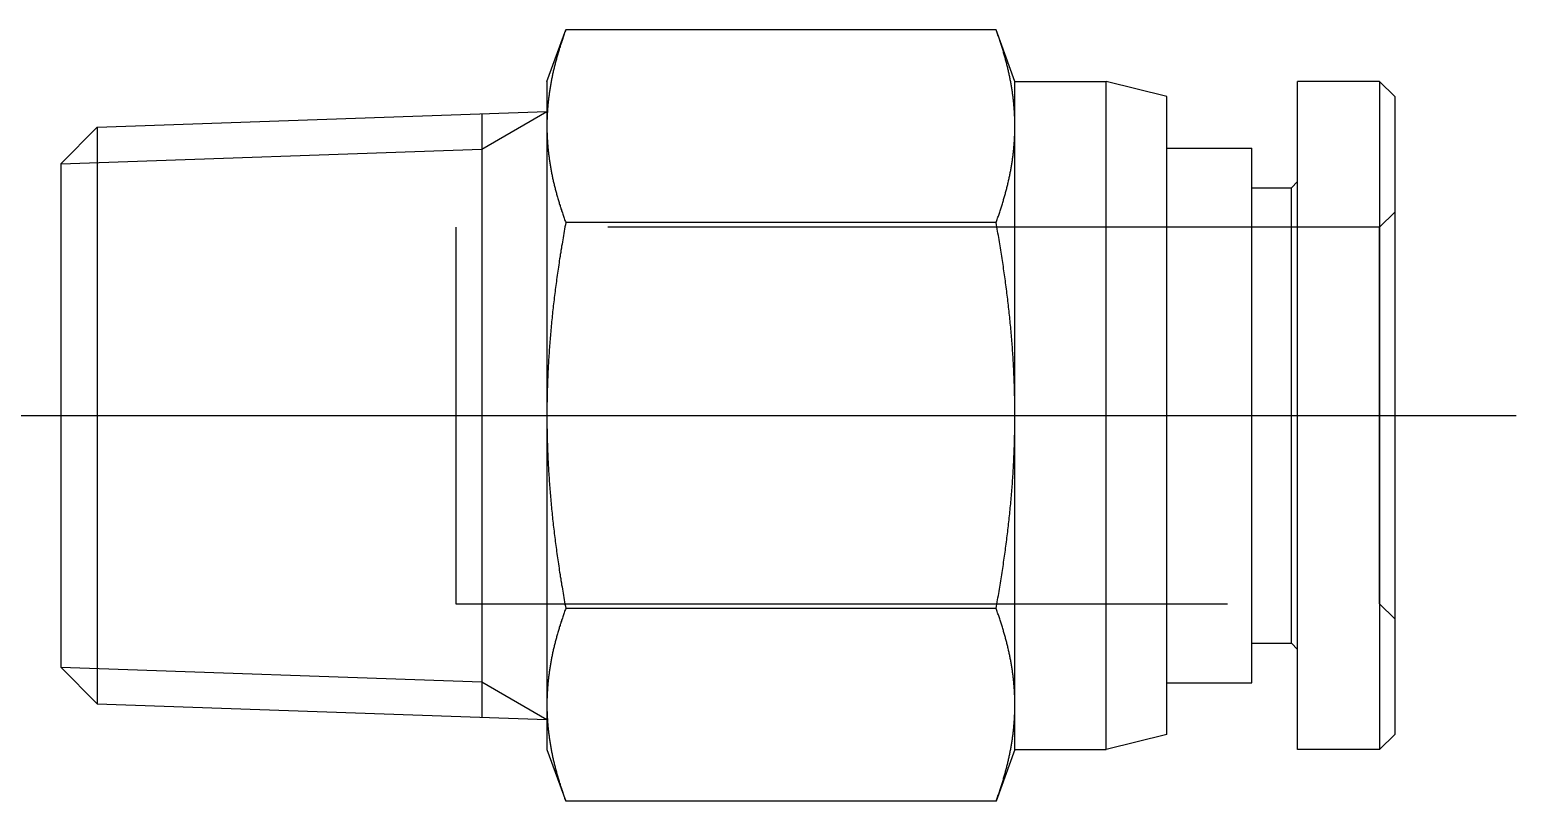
# Model space of a CAD drawing. Extents: x -63.3 to 8.5, y -31.3 to 8.4.
# Drawn here: x -38.83 to -14.37, y -6.35 to 6.35 of the extents above; entities that cross this region are included whole.
import ezdxf

# ---------------------------------------------------------------- set-up
doc = ezdxf.new("R2010")
doc.units = 0
doc.linetypes.add('CENTER', pattern=[50.8, 31.75, -6.35, 6.35, -6.35])
doc.linetypes.add('DASHED', pattern=[19.05, 12.7, -6.35])
doc.layers.get('0').update_dxf_attribs({"linetype": 'CONTINUOUS'})
doc.layers.add('CENTER', color=1, linetype='CENTER')

msp = doc.modelspace()

# ---------------------------------------------------------------- linework, layer by layer
at = {"color": 7, "linetype": 'CONTINUOUS'}
for p, q in [((-30.32, 5.5), (-30.01, 6.351)), ((-22.93, 6.351), (-30.01, 6.351)), ((-22.62, 5.5), (-22.93, 6.351)), ((-30.32, 5.5), (-30.32, 4.763)), ((-22.62, 4.763), (-22.62, 5.5)), ((-22.62, 5.5), (-21.12, 5.5)), ((-21.12, -5.5), (-21.12, 5.5)), ((-20.12, 5.25), (-21.12, 5.5)), ((-17.97, -5.5), (-17.97, 5.5)), ((-16.62, 5.5), (-17.97, 5.5)), ((-16.62, 5.5), (-16.37, 5.25)), ((-16.62, 5.5), (-16.62, -5.5)), ((-20.12, -5.25), (-20.12, 5.25)), ((-16.37, 5.25), (-16.37, -5.25)), ((-37.718, 4.746), (-30.32, 5.005)), ((-31.391, 4.967), (-31.391, -4.967)), ((-37.718, 4.746), (-38.32, 4.144)), ((-37.718, 4.746), (-37.718, -4.746)), ((-30.32, 4.763), (-30.32, 0)), ((-22.62, 0), (-22.62, 4.763)), ((-20.12, 4.4), (-18.72, 4.4)), ((-18.72, -4.4), (-18.72, 4.4)), ((-38.32, 4.144), (-38.32, -4.144)), ((-18.72, 3.75), (-18.07, 3.75)), ((-18.07, 3.75), (-17.97, 3.85)), ((-18.07, -3.75), (-18.07, 3.75)), ((-22.93, 3.175), (-30.01, 3.175)), ((-30.32, 0), (-30.32, -4.763)), ((-22.62, -4.763), (-22.62, 0)), ((-22.93, -3.175), (-30.01, -3.175)), ((-18.72, -3.75), (-18.07, -3.75)), ((-18.07, -3.75), (-17.97, -3.85)), ((-37.718, -4.746), (-38.32, -4.144)), ((-20.12, -4.4), (-18.72, -4.4)), ((-37.718, -4.746), (-30.32, -5.005)), ((-30.32, -4.763), (-30.32, -5.5)), ((-22.62, -5.5), (-22.62, -4.763)), ((-20.12, -5.25), (-21.12, -5.5)), ((-16.62, -5.5), (-16.37, -5.25)), ((-30.32, -5.5), (-30.01, -6.351)), ((-22.62, -5.5), (-22.93, -6.351)), ((-22.62, -5.5), (-21.12, -5.5)), ((-16.62, -5.5), (-17.97, -5.5)), ((-22.93, -6.351), (-30.01, -6.351))]:
    msp.add_line(p, q, dxfattribs=at)
at = {"color": 3, "linetype": 'CONTINUOUS'}
for p, q in [((-31.391, 4.386), (-30.32, 5.005)), ((-38.32, 4.144), (-31.391, 4.386)), ((-38.32, -4.144), (-31.391, -4.386)), ((-31.391, -4.386), (-30.32, -5.005))]:
    msp.add_line(p, q, dxfattribs=at)
at = {"color": 3, "linetype": 'DASHED'}
for p, q in [((-16.37, 3.35), (-16.62, 3.1)), ((-16.62, 3.1), (-31.82, 3.1)), ((-31.82, 3.1), (-31.82, -3.1)), ((-16.62, -3.1), (-16.62, 3.1)), ((-31.82, -3.1), (-16.62, -3.1)), ((-16.37, -3.35), (-16.62, -3.1))]:
    msp.add_line(p, q, dxfattribs=at)
at = {"color": 7}
for points in [[(-30.01, 6.351, 0), (-30.017, 6.333, 0), (-30.023, 6.315, 0), (-30.029, 6.297, 0), (-30.036, 6.28, 0), (-30.042, 6.262, 0), (-30.048, 6.244, 0), (-30.054, 6.227, 0), (-30.06, 6.209, 0), (-30.066, 6.192, 0), (-30.072, 6.174, 0), (-30.078, 6.157, 0), (-30.083, 6.14, 0), (-30.089, 6.122, 0), (-30.094, 6.105, 0), (-30.1, 6.088, 0), (-30.105, 6.071, 0), (-30.111, 6.053, 0), (-30.116, 6.036, 0), (-30.121, 6.019, 0), (-30.126, 6.002, 0), (-30.131, 5.985, 0), (-30.136, 5.968, 0), (-30.141, 5.951, 0), (-30.146, 5.934, 0), (-30.151, 5.917, 0), (-30.156, 5.9, 0), (-30.16, 5.883, 0), (-30.165, 5.867, 0), (-30.169, 5.85, 0), (-30.174, 5.833, 0), (-30.178, 5.816, 0), (-30.183, 5.8, 0), (-30.187, 5.783, 0), (-30.191, 5.766, 0), (-30.195, 5.75, 0), (-30.199, 5.733, 0), (-30.203, 5.716, 0), (-30.207, 5.7, 0), (-30.211, 5.683, 0), (-30.215, 5.667, 0), (-30.218, 5.65, 0), (-30.222, 5.634, 0), (-30.226, 5.617, 0), (-30.229, 5.601, 0), (-30.233, 5.584, 0), (-30.236, 5.568, 0), (-30.239, 5.551, 0), (-30.243, 5.535, 0), (-30.246, 5.518, 0), (-30.249, 5.502, 0), (-30.252, 5.486, 0), (-30.255, 5.469, 0), (-30.258, 5.453, 0), (-30.261, 5.437, 0), (-30.264, 5.42, 0), (-30.266, 5.404, 0), (-30.269, 5.388, 0), (-30.272, 5.371, 0), (-30.274, 5.355, 0), (-30.277, 5.339, 0), (-30.279, 5.322, 0), (-30.281, 5.306, 0), (-30.284, 5.29, 0), (-30.286, 5.273, 0), (-30.288, 5.257, 0), (-30.29, 5.241, 0), (-30.292, 5.224, 0), (-30.294, 5.208, 0), (-30.296, 5.192, 0), (-30.298, 5.175, 0), (-30.299, 5.159, 0), (-30.301, 5.143, 0), (-30.303, 5.126, 0), (-30.304, 5.11, 0), (-30.306, 5.094, 0), (-30.307, 5.077, 0), (-30.308, 5.061, 0), (-30.31, 5.044, 0), (-30.311, 5.028, 0), (-30.312, 5.012, 0), (-30.313, 4.995, 0), (-30.314, 4.979, 0), (-30.315, 4.962, 0), (-30.316, 4.946, 0), (-30.316, 4.929, 0), (-30.317, 4.913, 0), (-30.318, 4.896, 0), (-30.318, 4.88, 0), (-30.319, 4.863, 0), (-30.319, 4.847, 0), (-30.319, 4.83, 0), (-30.32, 4.813, 0), (-30.32, 4.797, 0), (-30.32, 4.78, 0), (-30.32, 4.763, 0)], [(-22.62, 4.763, 0), (-22.62, 4.78, 0), (-22.62, 4.797, 0), (-22.62, 4.814, 0), (-22.621, 4.831, 0), (-22.621, 4.848, 0), (-22.621, 4.864, 0), (-22.622, 4.881, 0), (-22.622, 4.898, 0), (-22.623, 4.915, 0), (-22.624, 4.931, 0), (-22.625, 4.948, 0), (-22.625, 4.965, 0), (-22.626, 4.981, 0), (-22.627, 4.998, 0), (-22.628, 5.014, 0), (-22.63, 5.031, 0), (-22.631, 5.048, 0), (-22.632, 5.064, 0), (-22.633, 5.081, 0), (-22.635, 5.097, 0), (-22.636, 5.114, 0), (-22.638, 5.13, 0), (-22.639, 5.147, 0), (-22.641, 5.163, 0), (-22.643, 5.179, 0), (-22.645, 5.196, 0), (-22.646, 5.212, 0), (-22.648, 5.229, 0), (-22.651, 5.245, 0), (-22.653, 5.261, 0), (-22.655, 5.278, 0), (-22.657, 5.294, 0), (-22.659, 5.311, 0), (-22.662, 5.327, 0), (-22.664, 5.343, 0), (-22.667, 5.36, 0), (-22.669, 5.376, 0), (-22.672, 5.393, 0), (-22.674, 5.409, 0), (-22.677, 5.425, 0), (-22.68, 5.442, 0), (-22.683, 5.458, 0), (-22.686, 5.474, 0), (-22.689, 5.491, 0), (-22.692, 5.507, 0), (-22.695, 5.524, 0), (-22.698, 5.54, 0), (-22.702, 5.557, 0), (-22.705, 5.573, 0), (-22.708, 5.589, 0), (-22.712, 5.606, 0), (-22.715, 5.622, 0), (-22.719, 5.639, 0), (-22.723, 5.655, 0), (-22.727, 5.672, 0), (-22.73, 5.688, 0), (-22.734, 5.705, 0), (-22.738, 5.721, 0), (-22.742, 5.738, 0), (-22.746, 5.754, 0), (-22.75, 5.771, 0), (-22.754, 5.788, 0), (-22.759, 5.804, 0), (-22.763, 5.821, 0), (-22.767, 5.838, 0), (-22.772, 5.854, 0), (-22.776, 5.871, 0), (-22.781, 5.888, 0), (-22.786, 5.905, 0), (-22.79, 5.921, 0), (-22.795, 5.938, 0), (-22.8, 5.955, 0), (-22.805, 5.972, 0), (-22.81, 5.989, 0), (-22.815, 6.006, 0), (-22.82, 6.023, 0), (-22.825, 6.04, 0), (-22.83, 6.057, 0), (-22.836, 6.074, 0), (-22.841, 6.091, 0), (-22.846, 6.108, 0), (-22.852, 6.125, 0), (-22.858, 6.142, 0), (-22.863, 6.159, 0), (-22.869, 6.176, 0), (-22.875, 6.194, 0), (-22.881, 6.211, 0), (-22.886, 6.228, 0), (-22.892, 6.246, 0), (-22.898, 6.263, 0), (-22.905, 6.281, 0), (-22.911, 6.298, 0), (-22.917, 6.316, 0), (-22.923, 6.333, 0), (-22.93, 6.351, 0)], [(-30.32, 4.763, 0), (-30.32, 4.746, 0), (-30.32, 4.73, 0), (-30.32, 4.713, 0), (-30.319, 4.696, 0), (-30.319, 4.68, 0), (-30.319, 4.663, 0), (-30.318, 4.647, 0), (-30.318, 4.63, 0), (-30.317, 4.614, 0), (-30.316, 4.597, 0), (-30.316, 4.58, 0), (-30.315, 4.564, 0), (-30.314, 4.548, 0), (-30.313, 4.531, 0), (-30.312, 4.515, 0), (-30.311, 4.498, 0), (-30.31, 4.482, 0), (-30.308, 4.465, 0), (-30.307, 4.449, 0), (-30.306, 4.433, 0), (-30.304, 4.416, 0), (-30.303, 4.4, 0), (-30.301, 4.384, 0), (-30.299, 4.367, 0), (-30.298, 4.351, 0), (-30.296, 4.335, 0), (-30.294, 4.318, 0), (-30.292, 4.302, 0), (-30.29, 4.286, 0), (-30.288, 4.269, 0), (-30.286, 4.253, 0), (-30.284, 4.237, 0), (-30.281, 4.22, 0), (-30.279, 4.204, 0), (-30.277, 4.188, 0), (-30.274, 4.171, 0), (-30.272, 4.155, 0), (-30.269, 4.139, 0), (-30.266, 4.122, 0), (-30.264, 4.106, 0), (-30.261, 4.09, 0), (-30.258, 4.073, 0), (-30.255, 4.057, 0), (-30.252, 4.041, 0), (-30.249, 4.024, 0), (-30.246, 4.008, 0), (-30.243, 3.991, 0), (-30.239, 3.975, 0), (-30.236, 3.959, 0), (-30.233, 3.942, 0), (-30.229, 3.926, 0), (-30.226, 3.909, 0), (-30.222, 3.893, 0), (-30.218, 3.876, 0), (-30.215, 3.86, 0), (-30.211, 3.843, 0), (-30.207, 3.827, 0), (-30.203, 3.81, 0), (-30.199, 3.793, 0), (-30.195, 3.777, 0), (-30.191, 3.76, 0), (-30.187, 3.743, 0), (-30.183, 3.727, 0), (-30.178, 3.71, 0), (-30.174, 3.693, 0), (-30.169, 3.676, 0), (-30.165, 3.66, 0), (-30.16, 3.643, 0), (-30.156, 3.626, 0), (-30.151, 3.609, 0), (-30.146, 3.592, 0), (-30.141, 3.575, 0), (-30.136, 3.558, 0), (-30.131, 3.541, 0), (-30.126, 3.524, 0), (-30.121, 3.507, 0), (-30.116, 3.49, 0), (-30.111, 3.473, 0), (-30.105, 3.456, 0), (-30.1, 3.439, 0), (-30.094, 3.421, 0), (-30.089, 3.404, 0), (-30.083, 3.387, 0), (-30.078, 3.369, 0), (-30.072, 3.352, 0), (-30.066, 3.334, 0), (-30.06, 3.317, 0), (-30.054, 3.299, 0), (-30.048, 3.282, 0), (-30.042, 3.264, 0), (-30.036, 3.247, 0), (-30.029, 3.229, 0), (-30.023, 3.211, 0), (-30.017, 3.193, 0), (-30.01, 3.175, 0)], [(-22.93, 3.175, 0), (-22.923, 3.193, 0), (-22.917, 3.211, 0), (-22.911, 3.228, 0), (-22.905, 3.246, 0), (-22.898, 3.263, 0), (-22.892, 3.281, 0), (-22.886, 3.298, 0), (-22.881, 3.315, 0), (-22.875, 3.333, 0), (-22.869, 3.35, 0), (-22.863, 3.367, 0), (-22.858, 3.384, 0), (-22.852, 3.401, 0), (-22.846, 3.419, 0), (-22.841, 3.436, 0), (-22.836, 3.453, 0), (-22.83, 3.47, 0), (-22.825, 3.487, 0), (-22.82, 3.504, 0), (-22.815, 3.521, 0), (-22.81, 3.538, 0), (-22.805, 3.554, 0), (-22.8, 3.571, 0), (-22.795, 3.588, 0), (-22.79, 3.605, 0), (-22.786, 3.622, 0), (-22.781, 3.639, 0), (-22.776, 3.655, 0), (-22.772, 3.672, 0), (-22.767, 3.689, 0), (-22.763, 3.705, 0), (-22.759, 3.722, 0), (-22.754, 3.739, 0), (-22.75, 3.755, 0), (-22.746, 3.772, 0), (-22.742, 3.788, 0), (-22.738, 3.805, 0), (-22.734, 3.821, 0), (-22.73, 3.838, 0), (-22.727, 3.855, 0), (-22.723, 3.871, 0), (-22.719, 3.887, 0), (-22.715, 3.904, 0), (-22.712, 3.92, 0), (-22.708, 3.937, 0), (-22.705, 3.953, 0), (-22.702, 3.97, 0), (-22.698, 3.986, 0), (-22.695, 4.003, 0), (-22.692, 4.019, 0), (-22.689, 4.035, 0), (-22.686, 4.052, 0), (-22.683, 4.068, 0), (-22.68, 4.085, 0), (-22.677, 4.101, 0), (-22.674, 4.117, 0), (-22.672, 4.134, 0), (-22.669, 4.15, 0), (-22.667, 4.166, 0), (-22.664, 4.183, 0), (-22.662, 4.199, 0), (-22.659, 4.216, 0), (-22.657, 4.232, 0), (-22.655, 4.248, 0), (-22.653, 4.265, 0), (-22.651, 4.281, 0), (-22.648, 4.298, 0), (-22.646, 4.314, 0), (-22.645, 4.33, 0), (-22.643, 4.347, 0), (-22.641, 4.363, 0), (-22.639, 4.38, 0), (-22.638, 4.396, 0), (-22.636, 4.413, 0), (-22.635, 4.429, 0), (-22.633, 4.446, 0), (-22.632, 4.462, 0), (-22.631, 4.479, 0), (-22.63, 4.495, 0), (-22.628, 4.512, 0), (-22.627, 4.528, 0), (-22.626, 4.545, 0), (-22.625, 4.562, 0), (-22.625, 4.578, 0), (-22.624, 4.595, 0), (-22.623, 4.612, 0), (-22.622, 4.628, 0), (-22.622, 4.645, 0), (-22.621, 4.662, 0), (-22.621, 4.679, 0), (-22.621, 4.696, 0), (-22.62, 4.712, 0), (-22.62, 4.729, 0), (-22.62, 4.746, 0), (-22.62, 4.763, 0)], [(-30.01, 3.175, 0), (-30.017, 3.14, 0), (-30.023, 3.104, 0), (-30.029, 3.069, 0), (-30.036, 3.033, 0), (-30.042, 2.998, 0), (-30.048, 2.963, 0), (-30.054, 2.927, 0), (-30.06, 2.892, 0), (-30.066, 2.857, 0), (-30.072, 2.822, 0), (-30.078, 2.788, 0), (-30.083, 2.753, 0), (-30.089, 2.718, 0), (-30.094, 2.684, 0), (-30.1, 2.649, 0), (-30.105, 2.615, 0), (-30.111, 2.58, 0), (-30.116, 2.546, 0), (-30.121, 2.512, 0), (-30.126, 2.478, 0), (-30.131, 2.444, 0), (-30.136, 2.41, 0), (-30.141, 2.376, 0), (-30.146, 2.342, 0), (-30.151, 2.308, 0), (-30.156, 2.274, 0), (-30.16, 2.241, 0), (-30.165, 2.207, 0), (-30.169, 2.173, 0), (-30.174, 2.14, 0), (-30.178, 2.106, 0), (-30.183, 2.073, 0), (-30.187, 2.039, 0), (-30.191, 2.006, 0), (-30.195, 1.973, 0), (-30.199, 1.94, 0), (-30.203, 1.906, 0), (-30.207, 1.873, 0), (-30.211, 1.84, 0), (-30.215, 1.807, 0), (-30.218, 1.774, 0), (-30.222, 1.741, 0), (-30.226, 1.708, 0), (-30.229, 1.675, 0), (-30.233, 1.642, 0), (-30.236, 1.609, 0), (-30.239, 1.576, 0), (-30.243, 1.543, 0), (-30.246, 1.511, 0), (-30.249, 1.478, 0), (-30.252, 1.445, 0), (-30.255, 1.412, 0), (-30.258, 1.38, 0), (-30.261, 1.347, 0), (-30.264, 1.314, 0), (-30.266, 1.282, 0), (-30.269, 1.249, 0), (-30.272, 1.216, 0), (-30.274, 1.184, 0), (-30.277, 1.151, 0), (-30.279, 1.118, 0), (-30.281, 1.086, 0), (-30.284, 1.053, 0), (-30.286, 1.02, 0), (-30.288, 0.988, 0), (-30.29, 0.955, 0), (-30.292, 0.922, 0), (-30.294, 0.89, 0), (-30.296, 0.857, 0), (-30.298, 0.824, 0), (-30.299, 0.792, 0), (-30.301, 0.759, 0), (-30.303, 0.726, 0), (-30.304, 0.694, 0), (-30.306, 0.661, 0), (-30.307, 0.628, 0), (-30.308, 0.595, 0), (-30.31, 0.563, 0), (-30.311, 0.53, 0), (-30.312, 0.497, 0), (-30.313, 0.464, 0), (-30.314, 0.431, 0), (-30.315, 0.398, 0), (-30.316, 0.365, 0), (-30.316, 0.332, 0), (-30.317, 0.299, 0), (-30.318, 0.266, 0), (-30.318, 0.233, 0), (-30.319, 0.2, 0), (-30.319, 0.167, 0), (-30.319, 0.133, 0), (-30.32, 0.1, 0), (-30.32, 0.067, 0), (-30.32, 0.033, 0), (-30.32, 0, 0)], [(-22.62, 0, 0), (-22.62, 0.034, 0), (-22.62, 0.068, 0), (-22.62, 0.101, 0), (-22.621, 0.135, 0), (-22.621, 0.169, 0), (-22.621, 0.202, 0), (-22.622, 0.236, 0), (-22.622, 0.269, 0), (-22.623, 0.303, 0), (-22.624, 0.336, 0), (-22.625, 0.37, 0), (-22.625, 0.403, 0), (-22.626, 0.436, 0), (-22.627, 0.469, 0), (-22.628, 0.503, 0), (-22.63, 0.536, 0), (-22.631, 0.569, 0), (-22.632, 0.602, 0), (-22.633, 0.635, 0), (-22.635, 0.668, 0), (-22.636, 0.701, 0), (-22.638, 0.734, 0), (-22.639, 0.767, 0), (-22.641, 0.8, 0), (-22.643, 0.833, 0), (-22.645, 0.865, 0), (-22.646, 0.898, 0), (-22.648, 0.931, 0), (-22.651, 0.964, 0), (-22.653, 0.997, 0), (-22.655, 1.03, 0), (-22.657, 1.062, 0), (-22.659, 1.095, 0), (-22.662, 1.128, 0), (-22.664, 1.161, 0), (-22.667, 1.193, 0), (-22.669, 1.226, 0), (-22.672, 1.259, 0), (-22.674, 1.292, 0), (-22.677, 1.324, 0), (-22.68, 1.357, 0), (-22.683, 1.39, 0), (-22.686, 1.423, 0), (-22.689, 1.456, 0), (-22.692, 1.488, 0), (-22.695, 1.521, 0), (-22.698, 1.554, 0), (-22.702, 1.587, 0), (-22.705, 1.62, 0), (-22.708, 1.653, 0), (-22.712, 1.685, 0), (-22.715, 1.718, 0), (-22.719, 1.751, 0), (-22.723, 1.784, 0), (-22.727, 1.817, 0), (-22.73, 1.85, 0), (-22.734, 1.883, 0), (-22.738, 1.916, 0), (-22.742, 1.95, 0), (-22.746, 1.983, 0), (-22.75, 2.016, 0), (-22.754, 2.049, 0), (-22.759, 2.082, 0), (-22.763, 2.116, 0), (-22.767, 2.149, 0), (-22.772, 2.182, 0), (-22.776, 2.216, 0), (-22.781, 2.249, 0), (-22.786, 2.283, 0), (-22.79, 2.316, 0), (-22.795, 2.35, 0), (-22.8, 2.384, 0), (-22.805, 2.417, 0), (-22.81, 2.451, 0), (-22.815, 2.485, 0), (-22.82, 2.519, 0), (-22.825, 2.553, 0), (-22.83, 2.587, 0), (-22.836, 2.621, 0), (-22.841, 2.655, 0), (-22.846, 2.689, 0), (-22.852, 2.723, 0), (-22.858, 2.758, 0), (-22.863, 2.792, 0), (-22.869, 2.827, 0), (-22.875, 2.861, 0), (-22.881, 2.896, 0), (-22.886, 2.93, 0), (-22.892, 2.965, 0), (-22.898, 3, 0), (-22.905, 3.035, 0), (-22.911, 3.07, 0), (-22.917, 3.105, 0), (-22.923, 3.14, 0), (-22.93, 3.175, 0)], [(-30.32, 0, 0), (-30.32, -0.033, 0), (-30.32, -0.067, 0), (-30.32, -0.1, 0), (-30.319, -0.133, 0), (-30.319, -0.167, 0), (-30.319, -0.2, 0), (-30.318, -0.233, 0), (-30.318, -0.266, 0), (-30.317, -0.299, 0), (-30.316, -0.332, 0), (-30.316, -0.365, 0), (-30.315, -0.398, 0), (-30.314, -0.431, 0), (-30.313, -0.464, 0), (-30.312, -0.497, 0), (-30.311, -0.53, 0), (-30.31, -0.563, 0), (-30.308, -0.595, 0), (-30.307, -0.628, 0), (-30.306, -0.661, 0), (-30.304, -0.694, 0), (-30.303, -0.726, 0), (-30.301, -0.759, 0), (-30.299, -0.792, 0), (-30.298, -0.824, 0), (-30.296, -0.857, 0), (-30.294, -0.89, 0), (-30.292, -0.922, 0), (-30.29, -0.955, 0), (-30.288, -0.988, 0), (-30.286, -1.02, 0), (-30.284, -1.053, 0), (-30.281, -1.086, 0), (-30.279, -1.118, 0), (-30.277, -1.151, 0), (-30.274, -1.184, 0), (-30.272, -1.216, 0), (-30.269, -1.249, 0), (-30.266, -1.282, 0), (-30.264, -1.314, 0), (-30.261, -1.347, 0), (-30.258, -1.38, 0), (-30.255, -1.412, 0), (-30.252, -1.445, 0), (-30.249, -1.478, 0), (-30.246, -1.511, 0), (-30.243, -1.543, 0), (-30.239, -1.576, 0), (-30.236, -1.609, 0), (-30.233, -1.642, 0), (-30.229, -1.675, 0), (-30.226, -1.708, 0), (-30.222, -1.741, 0), (-30.218, -1.774, 0), (-30.215, -1.807, 0), (-30.211, -1.84, 0), (-30.207, -1.873, 0), (-30.203, -1.906, 0), (-30.199, -1.94, 0), (-30.195, -1.973, 0), (-30.191, -2.006, 0), (-30.187, -2.039, 0), (-30.183, -2.073, 0), (-30.178, -2.106, 0), (-30.174, -2.14, 0), (-30.169, -2.173, 0), (-30.165, -2.207, 0), (-30.16, -2.241, 0), (-30.156, -2.274, 0), (-30.151, -2.308, 0), (-30.146, -2.342, 0), (-30.141, -2.376, 0), (-30.136, -2.41, 0), (-30.131, -2.444, 0), (-30.126, -2.478, 0), (-30.121, -2.512, 0), (-30.116, -2.546, 0), (-30.111, -2.58, 0), (-30.105, -2.615, 0), (-30.1, -2.649, 0), (-30.094, -2.684, 0), (-30.089, -2.718, 0), (-30.083, -2.753, 0), (-30.078, -2.788, 0), (-30.072, -2.822, 0), (-30.066, -2.857, 0), (-30.06, -2.892, 0), (-30.054, -2.927, 0), (-30.048, -2.963, 0), (-30.042, -2.998, 0), (-30.036, -3.033, 0), (-30.029, -3.069, 0), (-30.023, -3.104, 0), (-30.017, -3.14, 0), (-30.01, -3.175, 0)], [(-22.93, -3.175, 0), (-22.923, -3.14, 0), (-22.917, -3.105, 0), (-22.911, -3.07, 0), (-22.905, -3.035, 0), (-22.898, -3, 0), (-22.892, -2.965, 0), (-22.886, -2.93, 0), (-22.881, -2.896, 0), (-22.875, -2.861, 0), (-22.869, -2.827, 0), (-22.863, -2.792, 0), (-22.858, -2.758, 0), (-22.852, -2.723, 0), (-22.846, -2.689, 0), (-22.841, -2.655, 0), (-22.836, -2.621, 0), (-22.83, -2.587, 0), (-22.825, -2.553, 0), (-22.82, -2.519, 0), (-22.815, -2.485, 0), (-22.81, -2.451, 0), (-22.805, -2.417, 0), (-22.8, -2.384, 0), (-22.795, -2.35, 0), (-22.79, -2.316, 0), (-22.786, -2.283, 0), (-22.781, -2.249, 0), (-22.776, -2.216, 0), (-22.772, -2.182, 0), (-22.767, -2.149, 0), (-22.763, -2.116, 0), (-22.759, -2.082, 0), (-22.754, -2.049, 0), (-22.75, -2.016, 0), (-22.746, -1.983, 0), (-22.742, -1.95, 0), (-22.738, -1.916, 0), (-22.734, -1.883, 0), (-22.73, -1.85, 0), (-22.727, -1.817, 0), (-22.723, -1.784, 0), (-22.719, -1.751, 0), (-22.715, -1.718, 0), (-22.712, -1.685, 0), (-22.708, -1.653, 0), (-22.705, -1.62, 0), (-22.702, -1.587, 0), (-22.698, -1.554, 0), (-22.695, -1.521, 0), (-22.692, -1.488, 0), (-22.689, -1.456, 0), (-22.686, -1.423, 0), (-22.683, -1.39, 0), (-22.68, -1.357, 0), (-22.677, -1.324, 0), (-22.674, -1.292, 0), (-22.672, -1.259, 0), (-22.669, -1.226, 0), (-22.667, -1.193, 0), (-22.664, -1.161, 0), (-22.662, -1.128, 0), (-22.659, -1.095, 0), (-22.657, -1.062, 0), (-22.655, -1.03, 0), (-22.653, -0.997, 0), (-22.651, -0.964, 0), (-22.648, -0.931, 0), (-22.646, -0.898, 0), (-22.645, -0.865, 0), (-22.643, -0.833, 0), (-22.641, -0.8, 0), (-22.639, -0.767, 0), (-22.638, -0.734, 0), (-22.636, -0.701, 0), (-22.635, -0.668, 0), (-22.633, -0.635, 0), (-22.632, -0.602, 0), (-22.631, -0.569, 0), (-22.63, -0.536, 0), (-22.628, -0.503, 0), (-22.627, -0.469, 0), (-22.626, -0.436, 0), (-22.625, -0.403, 0), (-22.625, -0.37, 0), (-22.624, -0.336, 0), (-22.623, -0.303, 0), (-22.622, -0.269, 0), (-22.622, -0.236, 0), (-22.621, -0.202, 0), (-22.621, -0.169, 0), (-22.621, -0.135, 0), (-22.62, -0.101, 0), (-22.62, -0.068, 0), (-22.62, -0.034, 0), (-22.62, 0, 0)], [(-30.01, -3.175, 0), (-30.017, -3.193, 0), (-30.023, -3.211, 0), (-30.029, -3.229, 0), (-30.036, -3.247, 0), (-30.042, -3.264, 0), (-30.048, -3.282, 0), (-30.054, -3.299, 0), (-30.06, -3.317, 0), (-30.066, -3.334, 0), (-30.072, -3.352, 0), (-30.078, -3.369, 0), (-30.083, -3.387, 0), (-30.089, -3.404, 0), (-30.094, -3.421, 0), (-30.1, -3.439, 0), (-30.105, -3.456, 0), (-30.111, -3.473, 0), (-30.116, -3.49, 0), (-30.121, -3.507, 0), (-30.126, -3.524, 0), (-30.131, -3.541, 0), (-30.136, -3.558, 0), (-30.141, -3.575, 0), (-30.146, -3.592, 0), (-30.151, -3.609, 0), (-30.156, -3.626, 0), (-30.16, -3.643, 0), (-30.165, -3.66, 0), (-30.169, -3.676, 0), (-30.174, -3.693, 0), (-30.178, -3.71, 0), (-30.183, -3.727, 0), (-30.187, -3.743, 0), (-30.191, -3.76, 0), (-30.195, -3.777, 0), (-30.199, -3.793, 0), (-30.203, -3.81, 0), (-30.207, -3.827, 0), (-30.211, -3.843, 0), (-30.215, -3.86, 0), (-30.218, -3.876, 0), (-30.222, -3.893, 0), (-30.226, -3.909, 0), (-30.229, -3.926, 0), (-30.233, -3.942, 0), (-30.236, -3.959, 0), (-30.239, -3.975, 0), (-30.243, -3.991, 0), (-30.246, -4.008, 0), (-30.249, -4.024, 0), (-30.252, -4.041, 0), (-30.255, -4.057, 0), (-30.258, -4.073, 0), (-30.261, -4.09, 0), (-30.264, -4.106, 0), (-30.266, -4.122, 0), (-30.269, -4.139, 0), (-30.272, -4.155, 0), (-30.274, -4.171, 0), (-30.277, -4.188, 0), (-30.279, -4.204, 0), (-30.281, -4.22, 0), (-30.284, -4.237, 0), (-30.286, -4.253, 0), (-30.288, -4.269, 0), (-30.29, -4.286, 0), (-30.292, -4.302, 0), (-30.294, -4.318, 0), (-30.296, -4.335, 0), (-30.298, -4.351, 0), (-30.299, -4.367, 0), (-30.301, -4.384, 0), (-30.303, -4.4, 0), (-30.304, -4.416, 0), (-30.306, -4.433, 0), (-30.307, -4.449, 0), (-30.308, -4.465, 0), (-30.31, -4.482, 0), (-30.311, -4.498, 0), (-30.312, -4.515, 0), (-30.313, -4.531, 0), (-30.314, -4.548, 0), (-30.315, -4.564, 0), (-30.316, -4.58, 0), (-30.316, -4.597, 0), (-30.317, -4.614, 0), (-30.318, -4.63, 0), (-30.318, -4.647, 0), (-30.319, -4.663, 0), (-30.319, -4.68, 0), (-30.319, -4.696, 0), (-30.32, -4.713, 0), (-30.32, -4.73, 0), (-30.32, -4.746, 0), (-30.32, -4.763, 0)], [(-22.62, -4.763, 0), (-22.62, -4.746, 0), (-22.62, -4.729, 0), (-22.62, -4.712, 0), (-22.621, -4.696, 0), (-22.621, -4.679, 0), (-22.621, -4.662, 0), (-22.622, -4.645, 0), (-22.622, -4.628, 0), (-22.623, -4.612, 0), (-22.624, -4.595, 0), (-22.625, -4.578, 0), (-22.625, -4.562, 0), (-22.626, -4.545, 0), (-22.627, -4.528, 0), (-22.628, -4.512, 0), (-22.63, -4.495, 0), (-22.631, -4.479, 0), (-22.632, -4.462, 0), (-22.633, -4.446, 0), (-22.635, -4.429, 0), (-22.636, -4.413, 0), (-22.638, -4.396, 0), (-22.639, -4.38, 0), (-22.641, -4.363, 0), (-22.643, -4.347, 0), (-22.645, -4.33, 0), (-22.646, -4.314, 0), (-22.648, -4.298, 0), (-22.651, -4.281, 0), (-22.653, -4.265, 0), (-22.655, -4.248, 0), (-22.657, -4.232, 0), (-22.659, -4.216, 0), (-22.662, -4.199, 0), (-22.664, -4.183, 0), (-22.667, -4.166, 0), (-22.669, -4.15, 0), (-22.672, -4.134, 0), (-22.674, -4.117, 0), (-22.677, -4.101, 0), (-22.68, -4.085, 0), (-22.683, -4.068, 0), (-22.686, -4.052, 0), (-22.689, -4.035, 0), (-22.692, -4.019, 0), (-22.695, -4.003, 0), (-22.698, -3.986, 0), (-22.702, -3.97, 0), (-22.705, -3.953, 0), (-22.708, -3.937, 0), (-22.712, -3.92, 0), (-22.715, -3.904, 0), (-22.719, -3.887, 0), (-22.723, -3.871, 0), (-22.727, -3.855, 0), (-22.73, -3.838, 0), (-22.734, -3.821, 0), (-22.738, -3.805, 0), (-22.742, -3.788, 0), (-22.746, -3.772, 0), (-22.75, -3.755, 0), (-22.754, -3.739, 0), (-22.759, -3.722, 0), (-22.763, -3.705, 0), (-22.767, -3.689, 0), (-22.772, -3.672, 0), (-22.776, -3.655, 0), (-22.781, -3.639, 0), (-22.786, -3.622, 0), (-22.79, -3.605, 0), (-22.795, -3.588, 0), (-22.8, -3.571, 0), (-22.805, -3.554, 0), (-22.81, -3.538, 0), (-22.815, -3.521, 0), (-22.82, -3.504, 0), (-22.825, -3.487, 0), (-22.83, -3.47, 0), (-22.836, -3.453, 0), (-22.841, -3.436, 0), (-22.846, -3.419, 0), (-22.852, -3.401, 0), (-22.858, -3.384, 0), (-22.863, -3.367, 0), (-22.869, -3.35, 0), (-22.875, -3.333, 0), (-22.881, -3.315, 0), (-22.886, -3.298, 0), (-22.892, -3.281, 0), (-22.898, -3.263, 0), (-22.905, -3.246, 0), (-22.911, -3.228, 0), (-22.917, -3.211, 0), (-22.923, -3.193, 0), (-22.93, -3.175, 0)], [(-30.32, -4.763, 0), (-30.32, -4.78, 0), (-30.32, -4.797, 0), (-30.32, -4.813, 0), (-30.319, -4.83, 0), (-30.319, -4.847, 0), (-30.319, -4.863, 0), (-30.318, -4.88, 0), (-30.318, -4.896, 0), (-30.317, -4.913, 0), (-30.316, -4.929, 0), (-30.316, -4.946, 0), (-30.315, -4.962, 0), (-30.314, -4.979, 0), (-30.313, -4.995, 0), (-30.312, -5.012, 0), (-30.311, -5.028, 0), (-30.31, -5.044, 0), (-30.308, -5.061, 0), (-30.307, -5.077, 0), (-30.306, -5.094, 0), (-30.304, -5.11, 0), (-30.303, -5.126, 0), (-30.301, -5.143, 0), (-30.299, -5.159, 0), (-30.298, -5.175, 0), (-30.296, -5.192, 0), (-30.294, -5.208, 0), (-30.292, -5.224, 0), (-30.29, -5.241, 0), (-30.288, -5.257, 0), (-30.286, -5.273, 0), (-30.284, -5.29, 0), (-30.281, -5.306, 0), (-30.279, -5.322, 0), (-30.277, -5.339, 0), (-30.274, -5.355, 0), (-30.272, -5.371, 0), (-30.269, -5.388, 0), (-30.266, -5.404, 0), (-30.264, -5.42, 0), (-30.261, -5.437, 0), (-30.258, -5.453, 0), (-30.255, -5.469, 0), (-30.252, -5.486, 0), (-30.249, -5.502, 0), (-30.246, -5.518, 0), (-30.243, -5.535, 0), (-30.239, -5.551, 0), (-30.236, -5.568, 0), (-30.233, -5.584, 0), (-30.229, -5.601, 0), (-30.226, -5.617, 0), (-30.222, -5.634, 0), (-30.218, -5.65, 0), (-30.215, -5.667, 0), (-30.211, -5.683, 0), (-30.207, -5.7, 0), (-30.203, -5.716, 0), (-30.199, -5.733, 0), (-30.195, -5.75, 0), (-30.191, -5.766, 0), (-30.187, -5.783, 0), (-30.183, -5.8, 0), (-30.178, -5.816, 0), (-30.174, -5.833, 0), (-30.169, -5.85, 0), (-30.165, -5.867, 0), (-30.16, -5.883, 0), (-30.156, -5.9, 0), (-30.151, -5.917, 0), (-30.146, -5.934, 0), (-30.141, -5.951, 0), (-30.136, -5.968, 0), (-30.131, -5.985, 0), (-30.126, -6.002, 0), (-30.121, -6.019, 0), (-30.116, -6.036, 0), (-30.111, -6.053, 0), (-30.105, -6.071, 0), (-30.1, -6.088, 0), (-30.094, -6.105, 0), (-30.089, -6.122, 0), (-30.083, -6.14, 0), (-30.078, -6.157, 0), (-30.072, -6.174, 0), (-30.066, -6.192, 0), (-30.06, -6.209, 0), (-30.054, -6.227, 0), (-30.048, -6.244, 0), (-30.042, -6.262, 0), (-30.036, -6.28, 0), (-30.029, -6.297, 0), (-30.023, -6.315, 0), (-30.017, -6.333, 0), (-30.01, -6.351, 0)], [(-22.93, -6.351, 0), (-22.923, -6.333, 0), (-22.917, -6.316, 0), (-22.911, -6.298, 0), (-22.905, -6.281, 0), (-22.898, -6.263, 0), (-22.892, -6.246, 0), (-22.886, -6.228, 0), (-22.881, -6.211, 0), (-22.875, -6.194, 0), (-22.869, -6.176, 0), (-22.863, -6.159, 0), (-22.858, -6.142, 0), (-22.852, -6.125, 0), (-22.846, -6.108, 0), (-22.841, -6.091, 0), (-22.836, -6.074, 0), (-22.83, -6.057, 0), (-22.825, -6.04, 0), (-22.82, -6.023, 0), (-22.815, -6.006, 0), (-22.81, -5.989, 0), (-22.805, -5.972, 0), (-22.8, -5.955, 0), (-22.795, -5.938, 0), (-22.79, -5.921, 0), (-22.786, -5.905, 0), (-22.781, -5.888, 0), (-22.776, -5.871, 0), (-22.772, -5.854, 0), (-22.767, -5.838, 0), (-22.763, -5.821, 0), (-22.759, -5.804, 0), (-22.754, -5.788, 0), (-22.75, -5.771, 0), (-22.746, -5.754, 0), (-22.742, -5.738, 0), (-22.738, -5.721, 0), (-22.734, -5.705, 0), (-22.73, -5.688, 0), (-22.727, -5.672, 0), (-22.723, -5.655, 0), (-22.719, -5.639, 0), (-22.715, -5.622, 0), (-22.712, -5.606, 0), (-22.708, -5.589, 0), (-22.705, -5.573, 0), (-22.702, -5.557, 0), (-22.698, -5.54, 0), (-22.695, -5.524, 0), (-22.692, -5.507, 0), (-22.689, -5.491, 0), (-22.686, -5.474, 0), (-22.683, -5.458, 0), (-22.68, -5.442, 0), (-22.677, -5.425, 0), (-22.674, -5.409, 0), (-22.672, -5.393, 0), (-22.669, -5.376, 0), (-22.667, -5.36, 0), (-22.664, -5.343, 0), (-22.662, -5.327, 0), (-22.659, -5.311, 0), (-22.657, -5.294, 0), (-22.655, -5.278, 0), (-22.653, -5.261, 0), (-22.651, -5.245, 0), (-22.648, -5.229, 0), (-22.646, -5.212, 0), (-22.645, -5.196, 0), (-22.643, -5.179, 0), (-22.641, -5.163, 0), (-22.639, -5.147, 0), (-22.638, -5.13, 0), (-22.636, -5.114, 0), (-22.635, -5.097, 0), (-22.633, -5.081, 0), (-22.632, -5.064, 0), (-22.631, -5.048, 0), (-22.63, -5.031, 0), (-22.628, -5.014, 0), (-22.627, -4.998, 0), (-22.626, -4.981, 0), (-22.625, -4.965, 0), (-22.625, -4.948, 0), (-22.624, -4.931, 0), (-22.623, -4.915, 0), (-22.622, -4.898, 0), (-22.622, -4.881, 0), (-22.621, -4.864, 0), (-22.621, -4.848, 0), (-22.621, -4.831, 0), (-22.62, -4.814, 0), (-22.62, -4.797, 0), (-22.62, -4.78, 0), (-22.62, -4.763, 0)]]:
    msp.add_polyline3d(points, dxfattribs=at)
at = {"layer": 'CENTER', "color": 1, "linetype": 'CENTER'}
msp.add_line((-40.32, 0), (-14.37, 0), dxfattribs=at)

doc.saveas('drawing.dxf')
